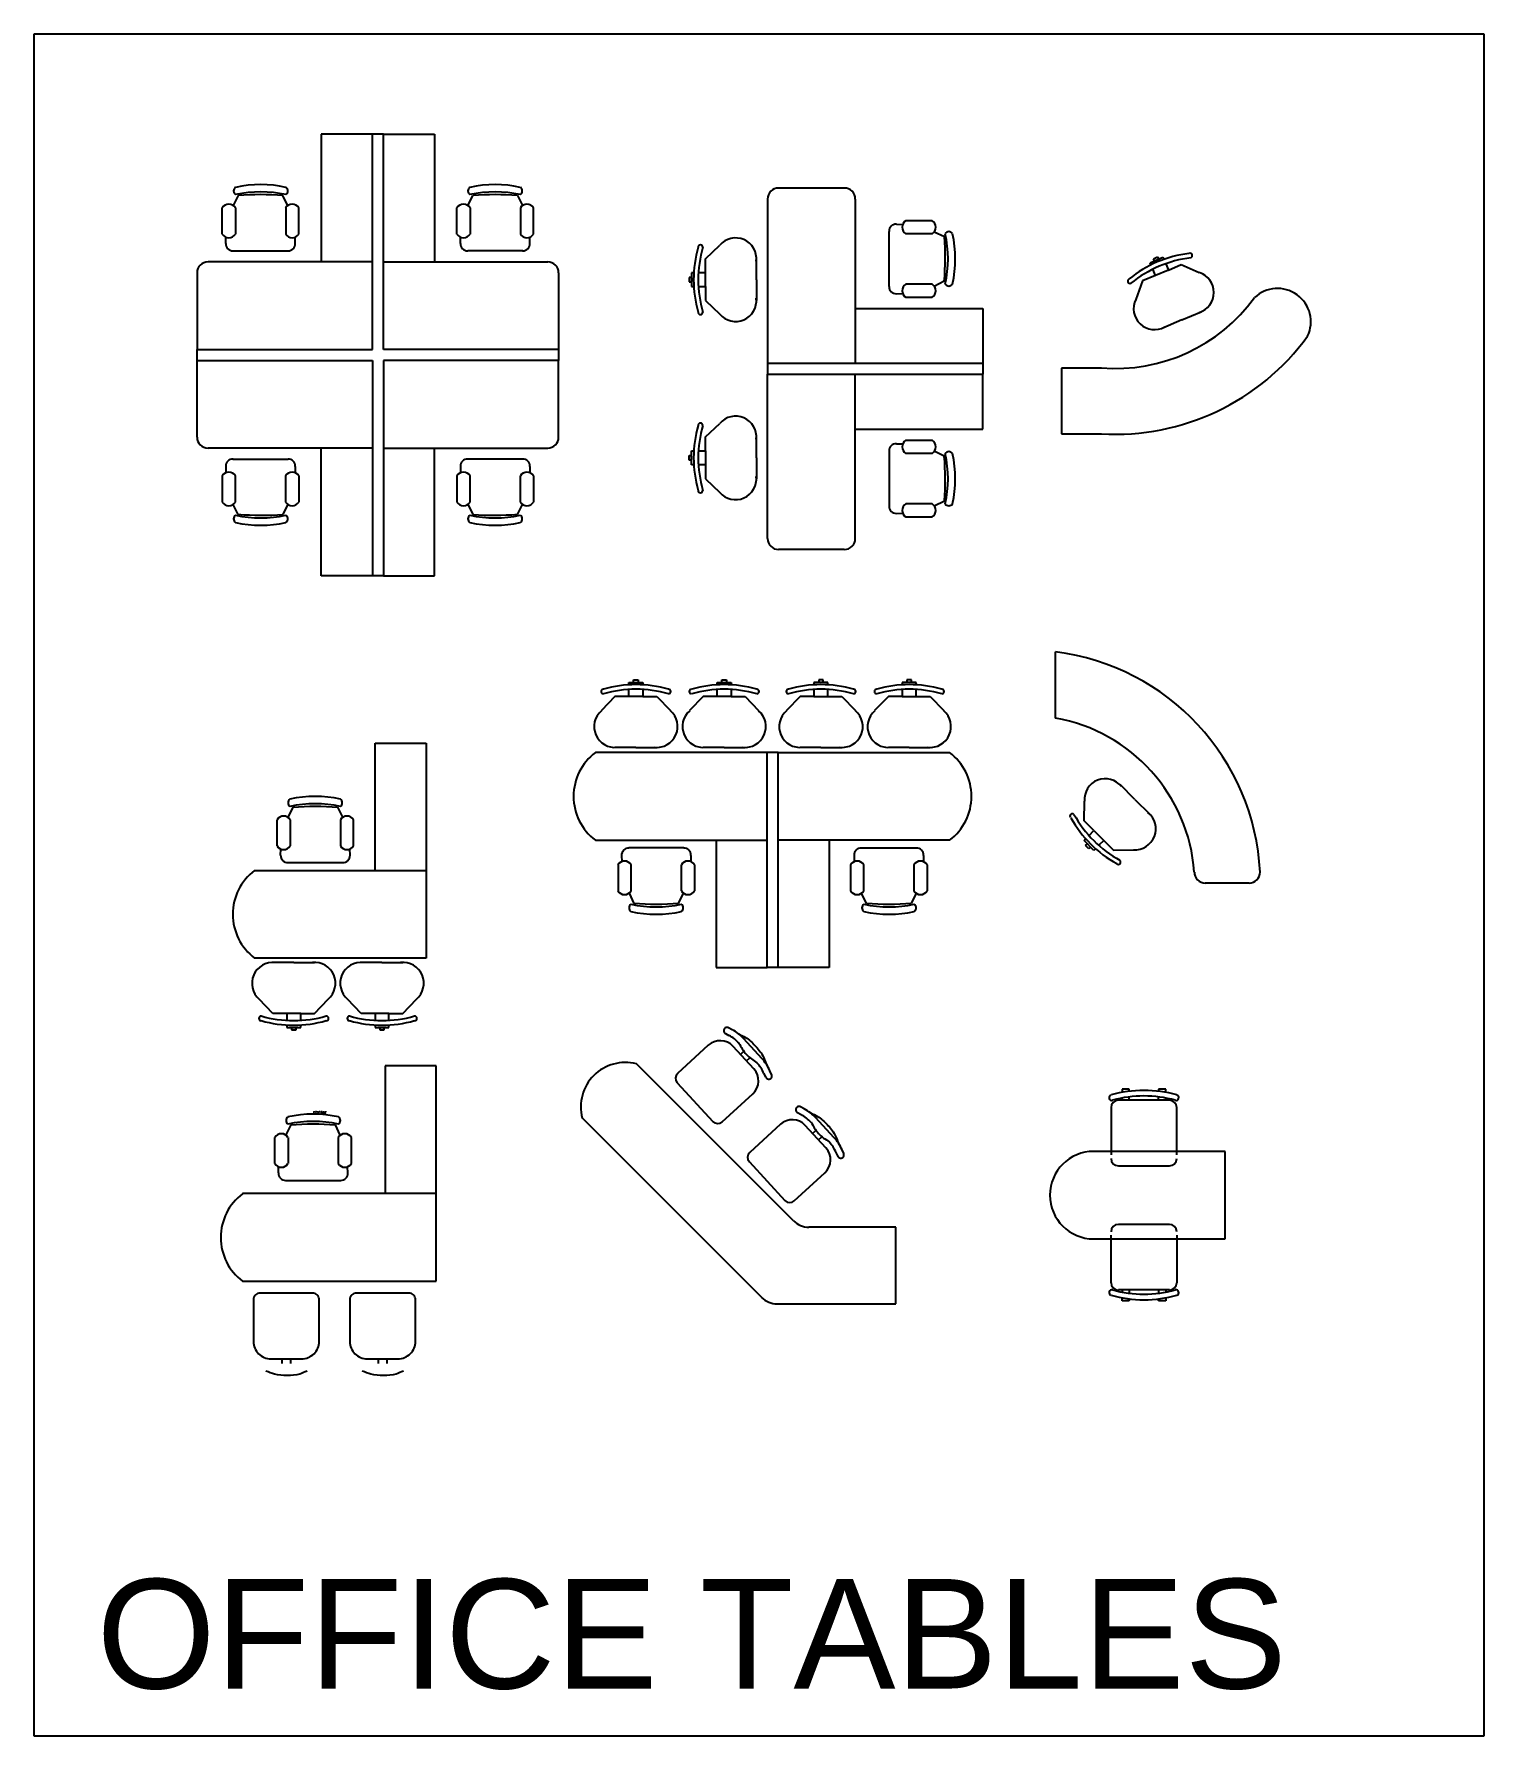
# Model space of a CAD drawing. Header units: metres. Extents: x 3586 to 7307, y 3108 to 6437.
# Drawn here: x 4052.141 to 4053.24, y 3259.463 to 3260.753 of the extents above; entities that cross this region are included whole.
import ezdxf

# ---------------------------------------------------------------- set-up
doc = ezdxf.new("R2010")
doc.units = ezdxf.units.M
doc.linetypes.add('ACAD_ISO03W100', pattern=[30, 12, -18])
doc.layers.add('FURNITURE', color=40, linetype='Continuous')
doc.styles.add('ATTR', font='romans.shx', dxfattribs={"width": 0.8, "height": 0.7})
doc.styles.get("Standard").update_dxf_attribs({"font": 'arial.ttf'})

msp = doc.modelspace()

# ---------------------------------------------------------------- linework, layer by layer
for p, q in [((4052.1413, 3260.7529), (4053.2402, 3260.7529)), ((4052.1413, 3259.4627), (4052.1413, 3260.7529)), ((4053.2402, 3260.7529), (4053.2402, 3259.4627)), ((4052.3978, 3260.677), (4052.359, 3260.677)), ((4052.359, 3260.677), (4052.359, 3260.5802)), ((4052.4061, 3260.677), (4052.3978, 3260.677)), ((4052.3978, 3260.5137), (4052.3978, 3260.677)), ((4052.4061, 3260.5137), (4052.4061, 3260.677)), ((4052.4061, 3260.677), (4052.4448, 3260.677)), ((4052.4448, 3260.677), (4052.4448, 3260.5802)), ((4052.6973, 3260.6278), (4052.6973, 3260.5033)), ((4052.7554, 3260.6361), (4052.7056, 3260.6361)), ((4052.7637, 3260.6278), (4052.7637, 3260.5033)), ((4052.3978, 3260.5802), (4052.2732, 3260.5802)), ((4052.4061, 3260.5802), (4052.5306, 3260.5802)), ((4052.2649, 3260.5719), (4052.2649, 3260.5137)), ((4052.5389, 3260.5719), (4052.5389, 3260.5137)), ((4052.7637, 3260.5448), (4052.8605, 3260.5448)), ((4052.8605, 3260.5448), (4052.8605, 3260.5033)), ((4052.2649, 3260.5054), (4052.2649, 3260.5137)), ((4052.2649, 3260.5137), (4052.3978, 3260.5137)), ((4052.5389, 3260.5137), (4052.4061, 3260.5137)), ((4052.5389, 3260.5137), (4052.5389, 3260.5054)), ((4052.2649, 3260.4473), (4052.2649, 3260.5054)), ((4052.2649, 3260.5054), (4052.3978, 3260.5054)), ((4052.3978, 3260.5054), (4052.3978, 3260.3422)), ((4052.5389, 3260.5054), (4052.4061, 3260.5054)), ((4052.4061, 3260.5054), (4052.4061, 3260.3422)), ((4052.5389, 3260.4473), (4052.5389, 3260.5054)), ((4052.6973, 3260.5033), (4052.6973, 3260.495)), ((4052.6973, 3260.5033), (4052.8605, 3260.5033)), ((4052.8605, 3260.5033), (4052.8605, 3260.495)), ((4052.9503, 3260.4997), (4052.9199, 3260.4997)), ((4052.9199, 3260.4997), (4052.9199, 3260.4498)), ((4052.6973, 3260.3704), (4052.6973, 3260.495)), ((4052.6973, 3260.495), (4052.8605, 3260.495)), ((4052.6973, 3260.495), (4052.8605, 3260.495)), ((4052.7637, 3260.3704), (4052.7637, 3260.495)), ((4052.8605, 3260.4534), (4052.8605, 3260.495)), ((4052.7637, 3260.4534), (4052.8605, 3260.4534)), ((4052.9199, 3260.4498), (4052.9503, 3260.4498)), ((4052.3978, 3260.439), (4052.2732, 3260.439)), ((4052.359, 3260.3422), (4052.359, 3260.439)), ((4052.4061, 3260.439), (4052.5306, 3260.439)), ((4052.4448, 3260.3422), (4052.4448, 3260.439)), ((4052.7554, 3260.3621), (4052.7056, 3260.3621)), ((4052.3978, 3260.3422), (4052.359, 3260.3422)), ((4052.4061, 3260.3422), (4052.3978, 3260.3422)), ((4052.4061, 3260.3422), (4052.4448, 3260.3422)), ((4052.9155, 3260.2343), (4052.9155, 3260.2845)), ((4052.3998, 3260.1188), (4052.3998, 3260.2153)), ((4052.3998, 3260.2153), (4052.4385, 3260.2153)), ((4052.4385, 3260.2153), (4052.4385, 3260.0524)), ((4052.6969, 3260.2082), (4052.5668, 3260.2082)), ((4052.7052, 3260.2082), (4052.6969, 3260.2082)), ((4052.6969, 3260.0453), (4052.6969, 3260.2082)), ((4052.7052, 3260.0453), (4052.7052, 3260.2082)), ((4052.7052, 3260.2082), (4052.8353, 3260.2082)), ((4052.5668, 3260.1418), (4052.6969, 3260.1418)), ((4052.6582, 3260.1418), (4052.6582, 3260.0453)), ((4052.8353, 3260.1418), (4052.7052, 3260.1418)), ((4052.7439, 3260.1418), (4052.7439, 3260.0453)), ((4052.3084, 3260.1188), (4052.4385, 3260.1188)), ((4053.0622, 3260.1093), (4053.029, 3260.1093)), ((4052.4385, 3260.0524), (4052.3084, 3260.0524)), ((4052.6582, 3260.0453), (4052.6969, 3260.0453)), ((4052.7052, 3260.0453), (4052.6969, 3260.0453)), ((4052.7439, 3260.0453), (4052.7052, 3260.0453)), ((4052.4461, 3259.9707), (4052.4074, 3259.9707)), ((4052.4074, 3259.9707), (4052.4074, 3259.8739)), ((4052.4461, 3259.8074), (4052.4461, 3259.9707)), ((4052.7168, 3259.8533), (4052.5978, 3259.9723)), ((4052.5567, 3259.9312), (4052.6928, 3259.7952)), ((4052.3238, 3259.8966), (4052.3238, 3259.9165)), ((4052.3359, 3259.9259), (4052.3321, 3259.9183)), ((4052.3338, 3259.9165), (4052.3338, 3259.8966)), ((4052.3734, 3259.9182), (4052.3698, 3259.9259)), ((4052.3719, 3259.9165), (4052.3719, 3259.8966)), ((4052.3734, 3259.9182), (4052.3734, 3259.9182)), ((4052.3819, 3259.8966), (4052.3819, 3259.9165)), ((4053.0441, 3259.9059), (4052.9445, 3259.9059)), ((4053.0441, 3259.8395), (4053.0441, 3259.9059)), ((4052.3265, 3259.8895), (4052.3267, 3259.8942)), ((4052.3792, 3259.8895), (4052.379, 3259.8942)), ((4052.332, 3259.8839), (4052.3737, 3259.8839)), ((4052.4461, 3259.8739), (4052.2994, 3259.8739)), ((4052.7945, 3259.8484), (4052.7286, 3259.8484)), ((4052.7945, 3259.7903), (4052.7945, 3259.8484)), ((4052.9445, 3259.8395), (4053.0441, 3259.8395)), ((4052.2994, 3259.8074), (4052.4461, 3259.8074)), ((4052.7045, 3259.7903), (4052.7945, 3259.7903)), ((4052.3292, 3259.7486), (4052.3292, 3259.7451)), ((4052.3358, 3259.7486), (4052.3358, 3259.7452)), ((4052.4022, 3259.7486), (4052.4022, 3259.7451)), ((4052.4088, 3259.7486), (4052.4088, 3259.7452)), ((4053.2402, 3259.4627), (4052.1413, 3259.4627))]:
    msp.add_line(p, q)
for points in [[(4052.3076, 3259.7619, 0.414214), (4052.3209, 3259.7486), (4052.3441, 3259.7486, 0.414214), (4052.3574, 3259.7619), (4052.3574, 3259.7935, 0.414214), (4052.3524, 3259.7985), (4052.3126, 3259.7985, 0.414214), (4052.3076, 3259.7935)], [(4052.3806, 3259.7619, 0.414214), (4052.3939, 3259.7486), (4052.4171, 3259.7486, 0.414214), (4052.4304, 3259.7619), (4052.4304, 3259.7935, 0.414214), (4052.4254, 3259.7985), (4052.3856, 3259.7985, 0.414214), (4052.3806, 3259.7935)]]:
    msp.add_lwpolyline(points, format="xyb", close=True)
for centre, radius, start, end in [((4052.7056, 3260.6278), 0.0083, 90, 180), ((4052.7554, 3260.6278), 0.0083, 0, 90), ((4052.2732, 3260.5719), 0.0083, 90, 180), ((4052.5306, 3260.5719), 0.0083, 0, 90), ((4052.9607, 3260.6297), 0.1304, 265.4128, 324.0225), ((4053.0837, 3260.5347), 0.0253, 334.5074, 133.5376), ((4052.9607, 3260.6297), 0.1802, 266.6824, 324.0225), ((4052.2732, 3260.4473), 0.0083, 180, 270), ((4052.5306, 3260.4473), 0.0083, 270, 0), ((4052.7056, 3260.3704), 0.0083, 180, 270), ((4052.7554, 3260.3704), 0.0083, 270, 0), ((4052.8937, 3260.1088), 0.177, 2.825, 82.9139), ((4052.893, 3260.1083), 0.128, 4.1844, 79.8625), ((4052.5917, 3260.175), 0.0415, 126.8699, 233.1301), ((4052.8103, 3260.175), 0.0415, 306.8699, 53.1301), ((4052.3334, 3260.0856), 0.0415, 126.8699, 233.1301), ((4053.029, 3260.1176), 0.0083, 179.7498, 270), ((4053.0622, 3260.1176), 0.0083, 270, 359.802), ((4052.5894, 3259.9396), 0.0337, 75.5102, 194.4898), ((4052.3357, 3259.9293), 0.00335, 124.2916, 235.7084), ((4052.3529, 3259.8451), 0.089, 77.6021, 102.3979), ((4052.3702, 3259.9293), 0.00335, 304.2902, 55.7098), ((4052.3288, 3259.9134), 0.00587, 31.8953, 148.1047), ((4052.3529, 3259.8396), 0.089, 77.6021, 102.3979), ((4052.3529, 3259.7167), 0.2098, 85.3939, 94.6547), ((4052.3769, 3259.9134), 0.00587, 31.8953, 148.1047), ((4052.9445, 3259.8727), 0.0332, 90, 270), ((4052.3288, 3259.8997), 0.00587, 211.8879, 328.1121), ((4052.3769, 3259.8997), 0.00587, 211.8879, 328.1121), ((4052.3319, 3259.8893), 0.00541, 177.8136, 270.748), ((4052.3738, 3259.8893), 0.00541, 269.252, 2.1868), ((4052.3243, 3259.8406), 0.0415, 126.8699, 233.1301), ((4052.7286, 3259.865), 0.0166, 225, 270), ((4052.7045, 3259.8069), 0.0166, 225, 270)]:
    msp.add_arc(centre, radius, start, end)
at = {"start_tangent": (-0.955809, -0.293988), "end_tangent": (-0.952357, 0.304986)}
for points in [[(4052.3483, 3259.7393), (4052.3427, 3259.7371), (4052.3332, 3259.736), (4052.3236, 3259.7369), (4052.317, 3259.7393)], [(4052.4213, 3259.7393), (4052.4157, 3259.7371), (4052.4062, 3259.736), (4052.3966, 3259.7369), (4052.39, 3259.7393)]]:
    msp.add_spline(points, degree=3, dxfattribs=at)
at = {"layer": 'FURNITURE'}
for p, q in [((4052.296, 3260.6304), (4052.2923, 3260.6228)), ((4052.3336, 3260.6227), (4052.3299, 3260.6305)), ((4052.4702, 3260.6227), (4052.4739, 3260.6305)), ((4052.5078, 3260.6304), (4052.5116, 3260.6228)), ((4052.284, 3260.6012), (4052.284, 3260.6211)), ((4052.2939, 3260.6211), (4052.2939, 3260.6012)), ((4052.3321, 3260.6211), (4052.3321, 3260.6012)), ((4052.3336, 3260.6227), (4052.3336, 3260.6227)), ((4052.342, 3260.6012), (4052.342, 3260.6211)), ((4052.4618, 3260.6012), (4052.4618, 3260.6211)), ((4052.4702, 3260.6227), (4052.4702, 3260.6227)), ((4052.4718, 3260.6211), (4052.4718, 3260.6012)), ((4052.5099, 3260.6211), (4052.5099, 3260.6012)), ((4052.5198, 3260.6012), (4052.5198, 3260.6211)), ((4052.7893, 3260.5615), (4052.7893, 3260.6032)), ((4052.7949, 3260.6087), (4052.7996, 3260.6085)), ((4052.802, 3260.6114), (4052.8219, 3260.6114)), ((4052.8219, 3260.6014), (4052.802, 3260.6014)), ((4052.8235, 3260.6029), (4052.8313, 3260.5993)), ((4052.8235, 3260.6029), (4052.8235, 3260.6029)), ((4052.2867, 3260.5941), (4052.2868, 3260.5988)), ((4052.2921, 3260.5885), (4052.3338, 3260.5885)), ((4052.3393, 3260.5941), (4052.3392, 3260.5988)), ((4052.4645, 3260.5941), (4052.4646, 3260.5988)), ((4052.5117, 3260.5885), (4052.47, 3260.5885)), ((4052.5172, 3260.5941), (4052.517, 3260.5988)), ((4052.6501, 3260.5825), (4052.661, 3260.5928)), ((4052.6501, 3260.5719), (4052.6501, 3260.5825)), ((4052.6888, 3260.5666), (4052.6888, 3260.5825)), ((4052.9871, 3260.5795), (4052.9968, 3260.5837)), ((4052.9878, 3260.5779), (4052.9871, 3260.5795)), ((4052.9913, 3260.5697), (4052.9892, 3260.5746)), ((4052.9897, 3260.5825), (4052.9929, 3260.5839)), ((4052.9904, 3260.5809), (4052.9897, 3260.5825)), ((4052.9929, 3260.5839), (4052.9936, 3260.5823)), ((4052.9968, 3260.5837), (4052.9975, 3260.582)), ((4052.999, 3260.5787), (4053.001, 3260.5738)), ((4053.001, 3260.5739), (4053.0107, 3260.5781)), ((4053.0107, 3260.5781), (4053.0244, 3260.5721)), ((4052.6395, 3260.5684), (4052.6378, 3260.5684)), ((4052.6378, 3260.5684), (4052.6378, 3260.5649)), ((4052.6378, 3260.5649), (4052.6395, 3260.5649)), ((4052.6413, 3260.5719), (4052.6395, 3260.5719)), ((4052.6395, 3260.5719), (4052.6395, 3260.5614)), ((4052.6395, 3260.5614), (4052.6413, 3260.5614)), ((4052.6502, 3260.5719), (4052.6449, 3260.5719)), ((4052.6449, 3260.5614), (4052.6502, 3260.5614)), ((4052.6501, 3260.5614), (4052.6501, 3260.5508)), ((4052.6502, 3260.5614), (4052.6502, 3260.5719)), ((4052.6888, 3260.5666), (4052.6888, 3260.5508)), ((4052.8219, 3260.5633), (4052.802, 3260.5633)), ((4052.8312, 3260.5654), (4052.8236, 3260.5616)), ((4052.9815, 3260.5657), (4052.9763, 3260.5516)), ((4052.9913, 3260.5698), (4052.9815, 3260.5657)), ((4053.001, 3260.5738), (4052.9913, 3260.5697)), ((4052.6501, 3260.5508), (4052.661, 3260.5405)), ((4052.7949, 3260.556), (4052.7996, 3260.5562)), ((4052.802, 3260.5533), (4052.8219, 3260.5533)), ((4053.0113, 3260.5362), (4052.9967, 3260.53)), ((4053.0113, 3260.5362), (4053.0259, 3260.5424)), ((4052.6501, 3260.4474), (4052.661, 3260.4577)), ((4052.6501, 3260.4368), (4052.6501, 3260.4474)), ((4052.6888, 3260.4316), (4052.6888, 3260.4474)), ((4052.802, 3260.4449), (4052.8219, 3260.4449)), ((4052.6378, 3260.4333), (4052.6395, 3260.4333)), ((4052.6378, 3260.4298), (4052.6378, 3260.4333)), ((4052.6395, 3260.4368), (4052.6413, 3260.4368)), ((4052.6395, 3260.4263), (4052.6395, 3260.4368)), ((4052.6449, 3260.4368), (4052.6502, 3260.4368)), ((4052.6502, 3260.4368), (4052.6502, 3260.4263)), ((4052.7893, 3260.4367), (4052.7893, 3260.395)), ((4052.7949, 3260.4422), (4052.7996, 3260.4421)), ((4052.8219, 3260.4349), (4052.802, 3260.4349)), ((4052.8312, 3260.4328), (4052.8236, 3260.4366)), ((4052.2867, 3260.4251), (4052.2868, 3260.4204)), ((4052.2921, 3260.4307), (4052.3338, 3260.4307)), ((4052.3393, 3260.4251), (4052.3392, 3260.4204)), ((4052.4645, 3260.4251), (4052.4646, 3260.4204)), ((4052.5117, 3260.4307), (4052.47, 3260.4307)), ((4052.5172, 3260.4251), (4052.517, 3260.4204)), ((4052.6395, 3260.4298), (4052.6378, 3260.4298)), ((4052.6413, 3260.4263), (4052.6395, 3260.4263)), ((4052.6502, 3260.4263), (4052.6449, 3260.4263)), ((4052.6501, 3260.4263), (4052.6501, 3260.4157)), ((4052.6888, 3260.4316), (4052.6888, 3260.4157)), ((4052.284, 3260.418), (4052.284, 3260.3981)), ((4052.2939, 3260.3981), (4052.2939, 3260.418)), ((4052.3321, 3260.3981), (4052.3321, 3260.418)), ((4052.342, 3260.418), (4052.342, 3260.3981)), ((4052.4618, 3260.418), (4052.4618, 3260.3981)), ((4052.4718, 3260.3981), (4052.4718, 3260.418)), ((4052.5099, 3260.3981), (4052.5099, 3260.418)), ((4052.5198, 3260.418), (4052.5198, 3260.3981)), ((4052.6501, 3260.4157), (4052.661, 3260.4054)), ((4052.296, 3260.3887), (4052.2923, 3260.3963)), ((4052.3336, 3260.3964), (4052.3299, 3260.3887)), ((4052.3336, 3260.3964), (4052.3336, 3260.3964)), ((4052.4702, 3260.3964), (4052.4739, 3260.3887)), ((4052.4702, 3260.3964), (4052.4702, 3260.3964)), ((4052.5078, 3260.3887), (4052.5116, 3260.3963)), ((4052.8219, 3260.3968), (4052.802, 3260.3968)), ((4052.8235, 3260.3953), (4052.8313, 3260.3989)), ((4052.8235, 3260.3953), (4052.8235, 3260.3953)), ((4052.7949, 3260.3895), (4052.7996, 3260.3897)), ((4052.802, 3260.3868), (4052.8219, 3260.3868)), ((4052.5922, 3260.2596), (4052.5922, 3260.2614)), ((4052.5922, 3260.2614), (4052.6028, 3260.2614)), ((4052.5922, 3260.2507), (4052.5922, 3260.256)), ((4052.5957, 3260.2614), (4052.5957, 3260.2632)), ((4052.5957, 3260.2632), (4052.5992, 3260.2632)), ((4052.5992, 3260.2632), (4052.5992, 3260.2614)), ((4052.6028, 3260.2614), (4052.6028, 3260.2596)), ((4052.6028, 3260.256), (4052.6028, 3260.2507)), ((4052.6591, 3260.2596), (4052.6591, 3260.2614)), ((4052.6591, 3260.2614), (4052.6697, 3260.2614)), ((4052.6591, 3260.2507), (4052.6591, 3260.256)), ((4052.6626, 3260.2614), (4052.6626, 3260.2632)), ((4052.6626, 3260.2632), (4052.6661, 3260.2632)), ((4052.6661, 3260.2632), (4052.6661, 3260.2614)), ((4052.6697, 3260.2614), (4052.6697, 3260.2596)), ((4052.6697, 3260.256), (4052.6697, 3260.2507)), ((4052.7324, 3260.2614), (4052.7324, 3260.2596)), ((4052.743, 3260.2614), (4052.7324, 3260.2614)), ((4052.7324, 3260.256), (4052.7324, 3260.2507)), ((4052.736, 3260.2632), (4052.736, 3260.2614)), ((4052.7395, 3260.2632), (4052.736, 3260.2632)), ((4052.7395, 3260.2614), (4052.7395, 3260.2632)), ((4052.743, 3260.2596), (4052.743, 3260.2614)), ((4052.743, 3260.2507), (4052.743, 3260.256)), ((4052.7993, 3260.2614), (4052.7993, 3260.2596)), ((4052.8099, 3260.2614), (4052.7993, 3260.2614)), ((4052.7993, 3260.256), (4052.7993, 3260.2507)), ((4052.8028, 3260.2632), (4052.8028, 3260.2614)), ((4052.8064, 3260.2632), (4052.8028, 3260.2632)), ((4052.8064, 3260.2614), (4052.8064, 3260.2632)), ((4052.8099, 3260.2596), (4052.8099, 3260.2614)), ((4052.8099, 3260.2507), (4052.8099, 3260.256)), ((4052.5816, 3260.2508), (4052.5713, 3260.24)), ((4052.5922, 3260.2508), (4052.5816, 3260.2508)), ((4052.6028, 3260.2507), (4052.5922, 3260.2507)), ((4052.6028, 3260.2508), (4052.6133, 3260.2508)), ((4052.6133, 3260.2508), (4052.6236, 3260.24)), ((4052.6485, 3260.2508), (4052.6382, 3260.24)), ((4052.6591, 3260.2508), (4052.6485, 3260.2508)), ((4052.6697, 3260.2507), (4052.6591, 3260.2507)), ((4052.6697, 3260.2508), (4052.6802, 3260.2508)), ((4052.6802, 3260.2508), (4052.6905, 3260.24)), ((4052.7219, 3260.2508), (4052.7116, 3260.24)), ((4052.7324, 3260.2508), (4052.7219, 3260.2508)), ((4052.7324, 3260.2507), (4052.743, 3260.2507)), ((4052.743, 3260.2508), (4052.7536, 3260.2508)), ((4052.7536, 3260.2508), (4052.7639, 3260.24)), ((4052.7888, 3260.2508), (4052.7784, 3260.24)), ((4052.7993, 3260.2508), (4052.7888, 3260.2508)), ((4052.7993, 3260.2507), (4052.8099, 3260.2507)), ((4052.8099, 3260.2508), (4052.8205, 3260.2508)), ((4052.8205, 3260.2508), (4052.8308, 3260.24)), ((4052.5975, 3260.2121), (4052.5816, 3260.2121)), ((4052.5975, 3260.2121), (4052.6133, 3260.2121)), ((4052.6644, 3260.2121), (4052.6485, 3260.2121)), ((4052.6644, 3260.2121), (4052.6802, 3260.2121)), ((4052.7377, 3260.2121), (4052.7219, 3260.2121)), ((4052.7377, 3260.2121), (4052.7536, 3260.2121)), ((4052.8046, 3260.2121), (4052.7888, 3260.2121)), ((4052.8046, 3260.2121), (4052.8205, 3260.2121)), ((4052.9756, 3260.1727), (4052.9644, 3260.1839)), ((4052.3339, 3260.159), (4052.3376, 3260.1667)), ((4052.3714, 3260.1667), (4052.3752, 3260.1591)), ((4052.9371, 3260.1564), (4052.9374, 3260.1714)), ((4052.9756, 3260.1727), (4052.9869, 3260.1615)), ((4052.3255, 3260.1374), (4052.3255, 3260.1573)), ((4052.3339, 3260.159), (4052.3339, 3260.159)), ((4052.3354, 3260.1573), (4052.3354, 3260.1374)), ((4052.3736, 3260.1573), (4052.3736, 3260.1374)), ((4052.3835, 3260.1374), (4052.3835, 3260.1573)), ((4052.9445, 3260.149), (4052.9371, 3260.1564)), ((4052.9409, 3260.1453), (4052.9446, 3260.1491)), ((4052.9446, 3260.1491), (4052.9521, 3260.1416)), ((4052.6337, 3260.1359), (4052.592, 3260.1359)), ((4052.7684, 3260.1359), (4052.8101, 3260.1359)), ((4052.9371, 3260.1415), (4052.9383, 3260.1428)), ((4052.9445, 3260.134), (4052.9371, 3260.1415)), ((4052.9383, 3260.1378), (4052.9396, 3260.139)), ((4052.9408, 3260.1353), (4052.9383, 3260.1378)), ((4052.9421, 3260.1365), (4052.9408, 3260.1353)), ((4052.9458, 3260.1353), (4052.9445, 3260.134)), ((4052.9521, 3260.1416), (4052.9484, 3260.1379)), ((4052.952, 3260.1415), (4052.9595, 3260.1341)), ((4052.3282, 3260.1304), (4052.3283, 3260.135)), ((4052.3753, 3260.1247), (4052.3336, 3260.1247)), ((4052.3808, 3260.1304), (4052.3807, 3260.135)), ((4052.5839, 3260.1232), (4052.5839, 3260.1033)), ((4052.5866, 3260.1302), (4052.5867, 3260.1256)), ((4052.5938, 3260.1033), (4052.5938, 3260.1232)), ((4052.632, 3260.1033), (4052.632, 3260.1232)), ((4052.6392, 3260.1302), (4052.6391, 3260.1256)), ((4052.6419, 3260.1232), (4052.6419, 3260.1033)), ((4052.7602, 3260.1232), (4052.7602, 3260.1033)), ((4052.7629, 3260.1302), (4052.763, 3260.1256)), ((4052.7701, 3260.1033), (4052.7701, 3260.1232)), ((4052.8083, 3260.1033), (4052.8083, 3260.1232)), ((4052.8155, 3260.1302), (4052.8154, 3260.1256)), ((4052.8182, 3260.1232), (4052.8182, 3260.1033)), ((4052.9595, 3260.1341), (4052.9745, 3260.1345)), ((4052.5923, 3260.1016), (4052.596, 3260.0939)), ((4052.5923, 3260.1016), (4052.5923, 3260.1016)), ((4052.6298, 3260.0939), (4052.6336, 3260.1015)), ((4052.7723, 3260.0939), (4052.7685, 3260.1015)), ((4052.8098, 3260.1016), (4052.8061, 3260.0939)), ((4052.8098, 3260.1016), (4052.8098, 3260.1016)), ((4052.3381, 3260.0491), (4052.3223, 3260.0491)), ((4052.3381, 3260.0491), (4052.354, 3260.0491)), ((4052.405, 3260.0491), (4052.3892, 3260.0491)), ((4052.405, 3260.0491), (4052.4209, 3260.0491)), ((4052.3223, 3260.0104), (4052.312, 3260.0212)), ((4052.354, 3260.0104), (4052.3643, 3260.0212)), ((4052.3892, 3260.0104), (4052.3789, 3260.0212)), ((4052.4209, 3260.0104), (4052.4312, 3260.0212)), ((4052.3329, 3260.0104), (4052.3223, 3260.0104)), ((4052.3329, 3260.0105), (4052.3329, 3260.0052)), ((4052.3434, 3260.0105), (4052.3329, 3260.0105)), ((4052.3434, 3260.0052), (4052.3434, 3260.0105)), ((4052.3434, 3260.0104), (4052.354, 3260.0104)), ((4052.3998, 3260.0104), (4052.3892, 3260.0104)), ((4052.3998, 3260.0105), (4052.3998, 3260.0052)), ((4052.4103, 3260.0105), (4052.3998, 3260.0105)), ((4052.4103, 3260.0052), (4052.4103, 3260.0105)), ((4052.4103, 3260.0104), (4052.4209, 3260.0104)), ((4052.3329, 3260.0016), (4052.3329, 3259.9998)), ((4052.3329, 3259.9998), (4052.3434, 3259.9998)), ((4052.3364, 3259.9998), (4052.3364, 3259.998)), ((4052.3364, 3259.998), (4052.3399, 3259.998)), ((4052.3399, 3259.998), (4052.3399, 3259.9998)), ((4052.3434, 3259.9998), (4052.3434, 3260.0016)), ((4052.3998, 3260.0016), (4052.3998, 3259.9998)), ((4052.3998, 3259.9998), (4052.4103, 3259.9998)), ((4052.4033, 3259.9998), (4052.4033, 3259.998)), ((4052.4033, 3259.998), (4052.4068, 3259.998)), ((4052.4068, 3259.998), (4052.4068, 3259.9998)), ((4052.4103, 3259.9998), (4052.4103, 3260.0016)), ((4052.6653, 3259.9953), (4052.668, 3259.9937)), ((4052.6704, 3259.9981), (4052.6677, 3259.9996)), ((4052.6523, 3259.9863), (4052.6291, 3259.965)), ((4052.6868, 3259.9684), (4052.6711, 3259.9855)), ((4052.6767, 3259.9794), (4052.6793, 3259.9818)), ((4052.6929, 3259.9763), (4052.6792, 3259.9912)), ((4052.6812, 3259.9745), (4052.6838, 3259.9769)), ((4052.6288, 3259.9579), (4052.6558, 3259.9286)), ((4052.6945, 3259.965), (4052.6958, 3259.9621)), ((4052.7003, 3259.9641), (4052.699, 3259.967)), ((4052.6628, 3259.9283), (4052.686, 3259.9496)), ((4053.0018, 3259.9447), (4052.9631, 3259.9447)), ((4052.9714, 3259.953), (4052.9659, 3259.953)), ((4052.9659, 3259.953), (4052.9659, 3259.9505)), ((4052.9659, 3259.9447), (4052.9659, 3259.9463)), ((4052.9714, 3259.9514), (4052.9714, 3259.953)), ((4052.9714, 3259.9447), (4052.9714, 3259.9472)), ((4052.9991, 3259.953), (4052.9935, 3259.953)), ((4052.9935, 3259.953), (4052.9935, 3259.9514)), ((4052.9935, 3259.9447), (4052.9935, 3259.9472)), ((4052.9991, 3259.9505), (4052.9991, 3259.953)), ((4052.9991, 3259.9447), (4052.9991, 3259.9463)), ((4052.7199, 3259.9353), (4052.7227, 3259.9338)), ((4052.7251, 3259.9382), (4052.7223, 3259.9397)), ((4052.7475, 3259.9164), (4052.7339, 3259.9312)), ((4052.9576, 3259.9391), (4052.9576, 3259.9059)), ((4053.0074, 3259.9059), (4053.0074, 3259.9391)), ((4052.707, 3259.9264), (4052.6838, 3259.905)), ((4052.7415, 3259.9085), (4052.7257, 3259.9256)), ((4052.7314, 3259.9195), (4052.7339, 3259.9218)), ((4052.7359, 3259.9146), (4052.7385, 3259.917)), ((4052.7491, 3259.905), (4052.7504, 3259.9021)), ((4052.755, 3259.9042), (4052.7537, 3259.9071)), ((4052.6835, 3259.898), (4052.7104, 3259.8687)), ((4052.7175, 3259.8684), (4052.7407, 3259.8897)), ((4052.9576, 3259.8063), (4052.9576, 3259.8395)), ((4053.0074, 3259.8395), (4053.0074, 3259.8063)), ((4053.0018, 3259.8008), (4052.9631, 3259.8008)), ((4052.9659, 3259.8008), (4052.9659, 3259.7991)), ((4052.9714, 3259.8008), (4052.9714, 3259.7982)), ((4052.9935, 3259.8008), (4052.9935, 3259.7982)), ((4052.9991, 3259.8008), (4052.9991, 3259.7991)), ((4052.9659, 3259.7925), (4052.9659, 3259.7949)), ((4052.9714, 3259.7925), (4052.9659, 3259.7925)), ((4052.9714, 3259.794), (4052.9714, 3259.7925)), ((4052.9935, 3259.7925), (4052.9935, 3259.794)), ((4052.9991, 3259.7925), (4052.9935, 3259.7925)), ((4052.9991, 3259.7949), (4052.9991, 3259.7925))]:
    msp.add_line(p, q, dxfattribs=at)
at = {"layer": 'FURNITURE', "linetype": 'ACAD_ISO03W100', "ltscale": 0.1}
for p, q in [((4052.9576, 3259.9059), (4052.9576, 3259.9032)), ((4053.0074, 3259.9032), (4053.0074, 3259.9059)), ((4052.9631, 3259.8949), (4053.0018, 3259.8949)), ((4052.9576, 3259.8395), (4052.9576, 3259.8423)), ((4052.9631, 3259.8506), (4053.0018, 3259.8506)), ((4053.0074, 3259.8423), (4053.0074, 3259.8395))]:
    msp.add_line(p, q, dxfattribs=at)
at = {"layer": 'FURNITURE'}
for centre, radius, start, end in [((4052.3131, 3260.5497), 0.089, 77.6021, 102.3979), ((4052.4907, 3260.5497), 0.089, 77.6021, 102.3979), ((4052.2959, 3260.6339), 0.00335, 124.2916, 235.7084), ((4052.3131, 3260.5442), 0.089, 77.6021, 102.3979), ((4052.3131, 3260.4213), 0.2098, 85.3939, 94.6547), ((4052.3303, 3260.6339), 0.00335, 304.2902, 55.7098), ((4052.4735, 3260.6339), 0.00335, 124.2902, 235.7098), ((4052.4907, 3260.5442), 0.089, 77.6021, 102.3979), ((4052.4907, 3260.4213), 0.2098, 85.3453, 94.6061), ((4052.508, 3260.6339), 0.00335, 304.2916, 55.7084), ((4052.289, 3260.618), 0.00587, 31.8953, 148.1047), ((4052.337, 3260.618), 0.00587, 31.8953, 148.1047), ((4052.4668, 3260.618), 0.00587, 31.8953, 148.1047), ((4052.5149, 3260.618), 0.00587, 31.8953, 148.1047), ((4052.289, 3260.6043), 0.00587, 211.8879, 328.1121), ((4052.337, 3260.6043), 0.00587, 211.8879, 328.1121), ((4052.4668, 3260.6043), 0.00587, 211.8879, 328.1121), ((4052.5149, 3260.6043), 0.00587, 211.8879, 328.1121), ((4052.7947, 3260.6033), 0.00541, 87.8132, 180.748), ((4052.8051, 3260.6064), 0.00587, 121.8879, 238.1121), ((4052.8188, 3260.6064), 0.00587, 301.8953, 58.1047), ((4052.8347, 3260.5997), 0.00335, 34.2902, 145.7098), ((4052.745, 3260.5824), 0.089, 347.6021, 12.3979), ((4052.7505, 3260.5824), 0.089, 347.6021, 12.3979), ((4052.2921, 3260.5939), 0.00541, 177.8136, 270.748), ((4052.3339, 3260.5939), 0.00541, 269.252, 2.1868), ((4052.4699, 3260.5939), 0.00541, 177.8132, 270.748), ((4052.5117, 3260.5939), 0.00541, 269.252, 2.1864), ((4052.7292, 3260.5666), 0.088, 163.7398, 196.2602), ((4052.6464, 3260.5913), 0.00176, 0, 180), ((4052.7327, 3260.5666), 0.088, 163.7398, 196.2602), ((4052.673, 3260.5825), 0.0158, 353.6598, 139.3987), ((4052.6221, 3260.5824), 0.2098, 355.3453, 4.6061), ((4053.027, 3260.4991), 0.088, 96.7598, 129.2802), ((4053.0284, 3260.4958), 0.088, 96.7598, 129.2802), ((4053.0174, 3260.5849), 0.00176, 293.02, 113.02), ((4052.7947, 3260.5614), 0.00541, 179.252, 272.1864), ((4052.8051, 3260.5583), 0.00587, 121.8879, 238.1121), ((4052.8188, 3260.5583), 0.00587, 301.8953, 58.1047), ((4052.8347, 3260.5652), 0.00335, 214.2916, 325.7084), ((4052.972, 3260.5656), 0.00176, 113.02, 293.02), ((4053.0197, 3260.557), 0.0158, 286.6798, 72.4187), ((4052.673, 3260.5508), 0.0158, 220.6013, 6.3402), ((4052.9905, 3260.5446), 0.0158, 153.6213, 299.3602), ((4052.6464, 3260.542), 0.00176, 180, 0), ((4052.6464, 3260.4562), 0.00176, 0, 180), ((4052.673, 3260.4474), 0.0158, 353.6598, 139.3987), ((4052.7292, 3260.4316), 0.088, 163.7398, 196.2602), ((4052.7327, 3260.4316), 0.088, 163.7398, 196.2602), ((4052.8051, 3260.4399), 0.00587, 121.8879, 238.1121), ((4052.8188, 3260.4399), 0.00587, 301.8953, 58.1047), ((4052.7947, 3260.4368), 0.00541, 87.8136, 180.748), ((4052.6221, 3260.4158), 0.2098, 355.3939, 4.6547), ((4052.8347, 3260.433), 0.00335, 34.2916, 145.7084), ((4052.745, 3260.4158), 0.089, 347.6021, 12.3979), ((4052.7505, 3260.4158), 0.089, 347.6021, 12.3979), ((4052.289, 3260.4149), 0.00587, 31.8879, 148.1121), ((4052.2921, 3260.4253), 0.00541, 89.252, 182.1864), ((4052.337, 3260.4149), 0.00587, 31.8879, 148.1121), ((4052.3339, 3260.4253), 0.00541, 357.8132, 90.748), ((4052.4668, 3260.4149), 0.00587, 31.8879, 148.1121), ((4052.4699, 3260.4253), 0.00541, 89.252, 182.1868), ((4052.5149, 3260.4149), 0.00587, 31.8879, 148.1121), ((4052.5117, 3260.4253), 0.00541, 357.8136, 90.748), ((4052.6464, 3260.4069), 0.00176, 180, 0), ((4052.673, 3260.4157), 0.0158, 220.6013, 6.3402), ((4052.289, 3260.4012), 0.00587, 211.8953, 328.1047), ((4052.337, 3260.4012), 0.00587, 211.8953, 328.1047), ((4052.4668, 3260.4012), 0.00587, 211.8953, 328.1047), ((4052.5149, 3260.4012), 0.00587, 211.8953, 328.1047), ((4052.7947, 3260.3949), 0.00541, 179.252, 272.1868), ((4052.8051, 3260.3918), 0.00587, 121.8879, 238.1121), ((4052.8188, 3260.3918), 0.00587, 301.8953, 58.1047), ((4052.8347, 3260.3986), 0.00335, 214.2902, 325.7098), ((4052.2959, 3260.3853), 0.00335, 124.2916, 235.7084), ((4052.3131, 3260.475), 0.089, 257.6021, 282.3979), ((4052.3131, 3260.4695), 0.089, 257.6021, 282.3979), ((4052.3131, 3260.5979), 0.2098, 265.3453, 274.6061), ((4052.3303, 3260.3853), 0.00335, 304.2902, 55.7098), ((4052.4735, 3260.3853), 0.00335, 124.2902, 235.7098), ((4052.4907, 3260.475), 0.089, 257.6021, 282.3979), ((4052.4907, 3260.4695), 0.089, 257.6021, 282.3979), ((4052.4907, 3260.5979), 0.2098, 265.3939, 274.6547), ((4052.508, 3260.3853), 0.00335, 304.2916, 55.7084), ((4052.5728, 3260.2545), 0.00176, 90, 270), ((4052.5975, 3260.1717), 0.088, 73.7398, 106.2602), ((4052.5975, 3260.1682), 0.088, 73.7398, 106.2602), ((4052.6221, 3260.2545), 0.00176, 270, 90), ((4052.6397, 3260.2545), 0.00176, 90, 270), ((4052.6644, 3260.1717), 0.088, 73.7398, 106.2602), ((4052.6644, 3260.1682), 0.088, 73.7398, 106.2602), ((4052.689, 3260.2545), 0.00176, 270, 90), ((4052.7131, 3260.2545), 0.00176, 90, 270), ((4052.7377, 3260.1717), 0.088, 73.7398, 106.2602), ((4052.7377, 3260.1682), 0.088, 73.7398, 106.2602), ((4052.7624, 3260.2545), 0.00176, 270, 90), ((4052.78, 3260.2545), 0.00176, 90, 270), ((4052.8046, 3260.1717), 0.088, 73.7398, 106.2602), ((4052.8046, 3260.1682), 0.088, 73.7398, 106.2602), ((4052.8293, 3260.2545), 0.00176, 270, 90), ((4052.5816, 3260.2279), 0.0158, 130.6013, 276.3402), ((4052.6133, 3260.2279), 0.0158, 263.6598, 49.3987), ((4052.6485, 3260.2279), 0.0158, 130.6013, 276.3402), ((4052.6802, 3260.2279), 0.0158, 263.6598, 49.3987), ((4052.7219, 3260.2279), 0.0158, 130.6013, 276.3402), ((4052.7536, 3260.2279), 0.0158, 263.6598, 49.3987), ((4052.7888, 3260.2279), 0.0158, 130.6013, 276.3402), ((4052.8205, 3260.2279), 0.0158, 263.6598, 49.3987), ((4052.9532, 3260.1726), 0.0158, 38.7032, 184.4421), ((4052.3544, 3260.086), 0.089, 77.6021, 102.3979), ((4052.3372, 3260.1701), 0.00335, 124.2902, 235.7098), ((4052.3544, 3260.0804), 0.089, 77.6021, 102.3979), ((4052.3544, 3259.9575), 0.2098, 85.3453, 94.6061), ((4052.3716, 3260.1701), 0.00335, 304.2916, 55.7084), ((4052.9282, 3260.1601), 0.00176, 45.0434, 225.0434), ((4053.0066, 3260.2037), 0.088, 208.7832, 241.3036), ((4052.9757, 3260.1503), 0.0158, 265.6447, 51.3836), ((4052.3305, 3260.1542), 0.00587, 31.8953, 148.1047), ((4052.3785, 3260.1542), 0.00587, 31.8953, 148.1047), ((4053.0042, 3260.2012), 0.088, 208.7832, 241.3036), ((4052.3305, 3260.1405), 0.00587, 211.8879, 328.1121), ((4052.3785, 3260.1405), 0.00587, 211.8879, 328.1121), ((4052.592, 3260.1304), 0.00541, 89.252, 182.1868), ((4052.6338, 3260.1304), 0.00541, 357.8136, 90.748), ((4052.7683, 3260.1304), 0.00541, 89.252, 182.1864), ((4052.8101, 3260.1304), 0.00541, 357.8132, 90.748), ((4052.3336, 3260.1302), 0.00541, 177.8132, 270.748), ((4052.3754, 3260.1302), 0.00541, 269.252, 2.1864), ((4052.5888, 3260.1201), 0.00587, 31.8879, 148.1121), ((4052.6369, 3260.1201), 0.00587, 31.8879, 148.1121), ((4052.7652, 3260.1201), 0.00587, 31.8879, 148.1121), ((4052.8132, 3260.1201), 0.00587, 31.8879, 148.1121), ((4052.9631, 3260.1252), 0.00176, 225.0434, 45.0434), ((4052.5888, 3260.1064), 0.00587, 211.8953, 328.1047), ((4052.6369, 3260.1064), 0.00587, 211.8953, 328.1047), ((4052.7652, 3260.1064), 0.00587, 211.8953, 328.1047), ((4052.8132, 3260.1064), 0.00587, 211.8953, 328.1047), ((4052.5956, 3260.0905), 0.00335, 124.2902, 235.7098), ((4052.6128, 3260.1802), 0.089, 257.6021, 282.3979), ((4052.6128, 3260.1746), 0.089, 257.6021, 282.3979), ((4052.6128, 3260.3031), 0.2098, 265.3939, 274.6547), ((4052.63, 3260.0905), 0.00335, 304.2916, 55.7084), ((4052.7721, 3260.0905), 0.00335, 124.2916, 235.7084), ((4052.7893, 3260.1802), 0.089, 257.6021, 282.3979), ((4052.7893, 3260.1746), 0.089, 257.6021, 282.3979), ((4052.7893, 3260.3031), 0.2098, 265.3453, 274.6061), ((4052.8065, 3260.0905), 0.00335, 304.2902, 55.7098), ((4052.3223, 3260.0333), 0.0158, 83.6598, 229.3987), ((4052.354, 3260.0333), 0.0158, 310.6013, 96.3402), ((4052.3892, 3260.0333), 0.0158, 83.6598, 229.3987), ((4052.4209, 3260.0333), 0.0158, 310.6013, 96.3402), ((4052.3135, 3260.0067), 0.00176, 90, 270), ((4052.3381, 3260.093), 0.088, 253.7398, 286.2602), ((4052.3628, 3260.0067), 0.00176, 270, 90), ((4052.3804, 3260.0067), 0.00176, 90, 270), ((4052.405, 3260.093), 0.088, 253.7398, 286.2602), ((4052.4297, 3260.0067), 0.00176, 270, 90), ((4052.3381, 3260.0895), 0.088, 253.7398, 286.2602), ((4052.405, 3260.0895), 0.088, 253.7398, 286.2602), ((4052.6665, 3259.9974), 0.00249, 61.0412, 241.0412), ((4052.6536, 3259.9676), 0.0299, 42.6062, 61.0412), ((4052.6536, 3259.9676), 0.0349, 42.6062, 61.0412), ((4052.6613, 3259.9765), 0.0133, 42.6062, 132.6062), ((4052.6771, 3259.9594), 0.0133, 312.6062, 42.6062), ((4052.6672, 3259.9527), 0.0299, 24.1713, 42.6062), ((4052.6672, 3259.9527), 0.0349, 24.1713, 42.6062), ((4052.6325, 3259.9613), 0.00498, 132.6062, 222.6062), ((4052.6981, 3259.9631), 0.00249, 204.1713, 24.1713), ((4052.9581, 3259.9466), 0.00208, 105.8143, 285.8143), ((4052.9825, 3259.8607), 0.0914, 74.1857, 105.8143), ((4052.9631, 3259.9391), 0.00553, 90, 180), ((4052.9825, 3259.8607), 0.0872, 74.1857, 105.8143), ((4053.0018, 3259.9391), 0.00553, 0, 90), ((4053.0068, 3259.9466), 0.00208, 254.1857, 74.1857), ((4052.716, 3259.9166), 0.0133, 42.6062, 132.6062), ((4052.7211, 3259.9375), 0.00249, 61.0412, 241.0412), ((4052.7082, 3259.9076), 0.0299, 42.6062, 61.0412), ((4052.7082, 3259.9076), 0.0349, 42.6062, 61.0412), ((4052.6595, 3259.932), 0.00498, 222.6062, 312.6062), ((4052.7219, 3259.8928), 0.0349, 24.1713, 42.6062), ((4052.6871, 3259.9014), 0.00498, 132.6062, 222.6062), ((4052.7317, 3259.8995), 0.0133, 312.6062, 42.6062), ((4052.7219, 3259.8928), 0.0299, 24.1713, 42.6062), ((4052.7527, 3259.9032), 0.00249, 204.1713, 24.1713), ((4052.7141, 3259.872), 0.00498, 222.6062, 312.6062), ((4052.9581, 3259.7988), 0.00208, 74.1857, 254.1857), ((4052.9631, 3259.8063), 0.00553, 180, 270), ((4052.9825, 3259.8848), 0.0872, 254.1857, 285.8143), ((4053.0018, 3259.8063), 0.00553, 270, 0), ((4053.0068, 3259.7988), 0.00208, 285.8143, 105.8143), ((4052.9825, 3259.8848), 0.0914, 254.1857, 285.8143)]:
    msp.add_arc(centre, radius, start, end, dxfattribs=at)
at = {"layer": 'FURNITURE', "ltscale": 0.1}
for centre, start, end in [((4052.9631, 3259.9004), 180, 270), ((4053.0018, 3259.9004), 270, 0), ((4052.9631, 3259.845), 90, 180), ((4053.0018, 3259.845), 0, 90)]:
    msp.add_arc(centre, 0.00553, start, end, dxfattribs=at)
at = {"layer": 'FURNITURE', "start_tangent": (0.863422, -0.504482), "end_tangent": (0.420227, -0.907419)}
for points in [[(4052.6751, 3259.995), (4052.6806, 3259.9923), (4052.6877, 3259.9861), (4052.6936, 3259.9784), (4052.6963, 3259.9719)], [(4052.7298, 3259.9351), (4052.7352, 3259.9324), (4052.7424, 3259.9262), (4052.7483, 3259.9185), (4052.751, 3259.912)]]:
    msp.add_spline(points, degree=3, dxfattribs=at)
at = {"layer": 'FURNITURE'}
for points in [[(4052.6756, 3259.9878), (4052.6765, 3259.9865), (4052.678, 3259.9834), (4052.6811, 3259.9793), (4052.685, 3259.9758), (4052.6879, 3259.974), (4052.6892, 3259.973)], [(4052.7302, 3259.9279), (4052.7311, 3259.9266), (4052.7326, 3259.9235), (4052.7357, 3259.9194), (4052.7396, 3259.9159), (4052.7426, 3259.9141), (4052.7439, 3259.913)]]:
    msp.add_open_spline(points, degree=3, knots=[0, 0, 0, 0, 1.44757, 3.054626, 4.616459, 6.156635, 6.156635, 6.156635, 6.156635], dxfattribs=at)

# ---------------------------------------------------------------- texts
msp.add_text('OFFICE TABLES', height=0.083012).set_placement((4052.1887, 3259.4987))
at = {"style": 'ATTR', "width": 0.8, "flags": 9}
msp.add_attdef('ESTCODE', (4052.3529, 3259.9342), '', height=0.00194, dxfattribs=at)

doc.saveas('drawing.dxf')
